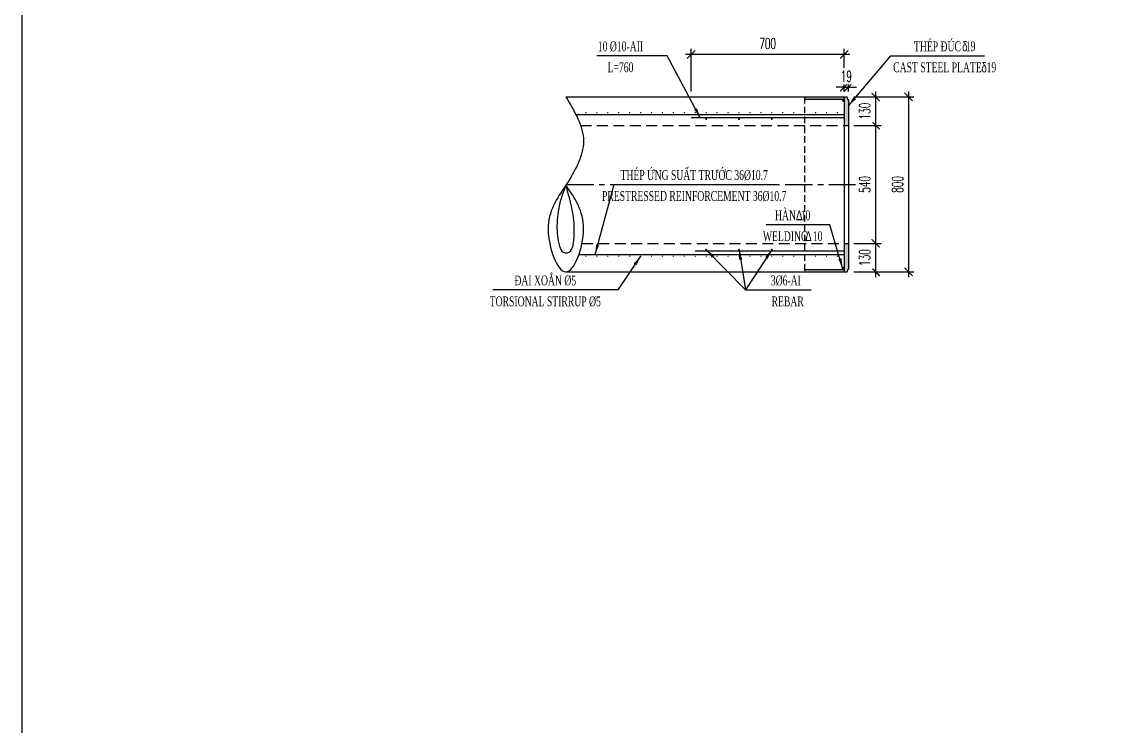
# Model space of a CAD drawing. Extents: x -687 to 808890, y -259 to 107959.
# Drawn here: x 766163 to 771179, y 79864 to 83084 of the extents above; entities that cross this region are included whole.
import ezdxf
from ezdxf.enums import TextEntityAlignment as Align

# ---------------------------------------------------------------- set-up
doc = ezdxf.new("R2010")
doc.units = 0
doc.header["$MEASUREMENT"] = 0
doc.header["$PDMODE"] = 3
doc.linetypes.add('CENTER', pattern=[2, 1.25, -0.25, 0.25, -0.25])
doc.linetypes.add('HIDDEN', pattern=[0.375, 0.25, -0.125])
doc.layers.get('0').update_dxf_attribs({"color": 3, "linetype": 'CONTINUOUS'})
doc.layers.get('DEFPOINTS').update_dxf_attribs({"linetype": 'CONTINUOUS'})
for name, color, linetype in [('Han', 7, 'CONTINUOUS'), ('Hatch', 5, 'CONTINUOUS'), ('Kich thuoc', 4, 'CONTINUOUS'), ('Net vang', 2, 'CONTINUOUS'), ('Text', 3, 'CONTINUOUS'), ('Thep chu', 1, 'CONTINUOUS'), ('Thep dai', 6, 'CONTINUOUS'), ('Tim', 8, 'CENTER')]:
    doc.layers.add(name, color=color, linetype=linetype)
doc.styles.add('Kichthuoc', font='romans.shx', dxfattribs={"width": 0.6})
doc.styles.get("Standard").update_dxf_attribs({"font": 'vntimeh.shx', "width": 0.65})
doc.styles.add('SYMBOL', font='greeks.shx', dxfattribs={"width": 0.8})
doc.dimstyles.new('Dim 250', dxfattribs={"dimscale": 250, "dimtxt": 0.2, "dimasz": 0.15, "dimexe": 0.1, "dimexo": 0.1, "dimgap": 0.1, "dimtad": 1, "dimdec": 0, "dimlfac": -1, "dimzin": 0, "dimdsep": 46, "dimtxsty": 'Kichthuoc', "dimblk": 'ARCHTICK', "dimcen": 0.1, "dimdle": 0.1, "dimclrd": 4, "dimclre": 4, "dimclrt": 3, "dimadec": 0, "dimazin": 0, "dimtfac": 1, "dimtdec": 0, "dimtix": 1, "dimtmove": 2, "dimatfit": 3, "dimfxl": 1, "dimtfill": 1, "dimtolj": 1, "dimtzin": 0, "dimarcsym": 0})
doc.dimstyles.new('Le 250', dxfattribs={"dimscale": 250, "dimtxt": 0.22, "dimasz": 0.18, "dimexe": 0.1, "dimexo": 0.2, "dimgap": 0.1, "dimtad": 1, "dimdec": 0, "dimzin": 0, "dimdsep": 46, "dimtxsty": 'Kichthuoc', "dimblk": 'ARCHTICK', "dimcen": 0, "dimdle": 0.1, "dimclrd": 2, "dimclre": 2, "dimclrt": 256, "dimadec": 0, "dimazin": 0, "dimtfac": 1, "dimtdec": 0, "dimtix": 1, "dimtmove": 2, "dimatfit": 3, "dimfxl": 1, "dimtolj": 1, "dimtzin": 0, "dimarcsym": 0})

# ---------------------------------------------------------------- blocks, each defined once
blk = doc.blocks.new('_ArchTick')
at = {"color": 0, "linetype": 'ByBlock', "const_width": 0.15}
blk.add_lwpolyline([(-0.5, -0.5), (0.5, 0.5)], dxfattribs=at)
blk = doc.blocks.new('*D108')
at = {"layer": 'DEFPOINTS', "color": 0}
for p in [(769222.2, 82935.6), (769222.2, 82741.2), (769922.2, 82741.2)]:
    blk.add_point(p, dxfattribs=at)
at = {"layer": 'Kich thuoc', "color": 4, "lineweight": -2}
for p, q in [((769947.2, 82935.6), (769197.2, 82935.6)), ((769222.2, 82766.2), (769222.2, 82960.6)), ((769922.2, 82766.2), (769922.2, 82960.6))]:
    blk.add_line(p, q, dxfattribs=at)
at = {"layer": 'Kich thuoc', "color": 4, "lineweight": -2, "xscale": 37.5, "yscale": 37.5, "zscale": 37.5, "rotation": 180}
blk.add_blockref('_ArchTick', (769222.2, 82935.6), dxfattribs=at)
at = {"layer": 'Kich thuoc', "color": 4, "lineweight": -2, "xscale": 37.5, "yscale": 37.5, "zscale": 37.5}
blk.add_blockref('_ArchTick', (769922.2, 82935.6), dxfattribs=at)
at = {"layer": 'Kich thuoc', "color": 3, "insert": (769572.2, 82985.6), "char_height": 50, "attachment_point": 5, "style": 'Kichthuoc', "bg_fill": 3, "box_fill_scale": 1.25, "bg_fill_color": 9, "bg_fill_true_color": 13158600, "bg_fill_transparency": 8319748}
blk.add_mtext('\\A1;700', dxfattribs=at)
blk = doc.blocks.new('*D109')
at = {"layer": 'DEFPOINTS', "color": 0}
for p in [(769922.2, 82741.2), (769941.2, 82741.2)]:
    blk.add_point(p, dxfattribs=at)
at = {"layer": 'Kich thuoc', "color": 4, "lineweight": -2}
for p, q in [((769922.2, 82785.6), (769884.7, 82785.6)), ((769922.2, 82766.2), (769922.2, 82810.6)), ((769922.2, 82785.6), (769941.2, 82785.6)), ((769941.2, 82766.2), (769941.2, 82810.6)), ((769941.2, 82785.6), (769978.7, 82785.6))]:
    blk.add_line(p, q, dxfattribs=at)
at = {"layer": 'Kich thuoc', "color": 4, "lineweight": -2, "xscale": 37.5, "yscale": 37.5, "zscale": 37.5}
blk.add_blockref('_ArchTick', (769922.2, 82785.6), dxfattribs=at)
at = {"layer": 'Kich thuoc', "color": 4, "lineweight": -2, "xscale": 37.5, "yscale": 37.5, "zscale": 37.5, "rotation": 180}
blk.add_blockref('_ArchTick', (769941.2, 82785.6), dxfattribs=at)
at = {"layer": 'Kich thuoc', "color": 3, "insert": (769931.7, 82835.6), "char_height": 50, "attachment_point": 5, "style": 'Kichthuoc', "bg_fill": 3, "box_fill_scale": 1.25, "bg_fill_color": 9, "bg_fill_true_color": 13158600, "bg_fill_transparency": 16411888}
blk.add_mtext('\\A1;19', dxfattribs=at)
at = {"layer": 'DEFPOINTS', "color": 0}
blk.add_point((769941.2, 82785.6), dxfattribs=at)
blk = doc.blocks.new('*D110')
at = {"layer": 'DEFPOINTS', "color": 0}
for p in [(769941.2, 82071.2), (769941.2, 81941.2)]:
    blk.add_point(p, dxfattribs=at)
at = {"layer": 'Kich thuoc', "color": 4, "lineweight": -2}
for p, q in [((769966.2, 82071.2), (770091.2, 82071.2)), ((770066.2, 81916.2), (770066.2, 82096.2)), ((769966.2, 81941.2), (770091.2, 81941.2))]:
    blk.add_line(p, q, dxfattribs=at)
at = {"layer": 'Kich thuoc', "color": 4, "lineweight": -2, "xscale": 37.5, "yscale": 37.5, "zscale": 37.5}
for p, rotation in [((770066.2, 82071.2), 90), ((770066.2, 81941.2), 270)]:
    blk.add_blockref('_ArchTick', p, dxfattribs=dict(at, rotation=rotation))
at = {"layer": 'Kich thuoc', "color": 3, "insert": (770016.2, 82006.2), "char_height": 50, "attachment_point": 5, "rotation": 90, "style": 'Kichthuoc', "bg_fill": 3, "box_fill_scale": 1.25, "bg_fill_color": 9, "bg_fill_true_color": 13158600, "bg_fill_transparency": 16411888}
blk.add_mtext('\\A1;130', dxfattribs=at)
at = {"layer": 'DEFPOINTS', "color": 0}
blk.add_point((770066.2, 82071.2), dxfattribs=at)
blk = doc.blocks.new('*D111')
at = {"layer": 'DEFPOINTS', "color": 0}
for p in [(769941.2, 82741.2), (769941.2, 81941.2), (770216.2, 81941.2)]:
    blk.add_point(p, dxfattribs=at)
at = {"layer": 'Kich thuoc', "color": 4, "lineweight": -2}
for p, q in [((769966.2, 82741.2), (770241.2, 82741.2)), ((770216.2, 82766.2), (770216.2, 81916.2)), ((769966.2, 81941.2), (770241.2, 81941.2))]:
    blk.add_line(p, q, dxfattribs=at)
at = {"layer": 'Kich thuoc', "color": 4, "lineweight": -2, "xscale": 37.5, "yscale": 37.5, "zscale": 37.5}
for p, rotation in [((770216.2, 82741.2), 90), ((770216.2, 81941.2), 270)]:
    blk.add_blockref('_ArchTick', p, dxfattribs=dict(at, rotation=rotation))
at = {"layer": 'Kich thuoc', "color": 3, "insert": (770166.2, 82341.2), "char_height": 50, "attachment_point": 5, "rotation": 90, "style": 'Kichthuoc', "bg_fill": 3, "box_fill_scale": 1.25, "bg_fill_color": 9, "bg_fill_true_color": 13158600, "bg_fill_transparency": 11732736}
blk.add_mtext('\\A1;800', dxfattribs=at)
blk = doc.blocks.new('*D112')
at = {"layer": 'DEFPOINTS', "color": 0}
for p in [(769941.2, 82611.2), (770066.2, 82611.2), (769941.2, 82071.2)]:
    blk.add_point(p, dxfattribs=at)
at = {"layer": 'Kich thuoc', "color": 4, "lineweight": -2}
for p, q in [((770066.2, 82046.2), (770066.2, 82636.2)), ((769966.2, 82611.2), (770091.2, 82611.2)), ((769966.2, 82071.2), (770091.2, 82071.2))]:
    blk.add_line(p, q, dxfattribs=at)
at = {"layer": 'Kich thuoc', "color": 4, "lineweight": -2, "xscale": 37.5, "yscale": 37.5, "zscale": 37.5}
for p, rotation in [((770066.2, 82611.2), 90), ((770066.2, 82071.2), 270)]:
    blk.add_blockref('_ArchTick', p, dxfattribs=dict(at, rotation=rotation))
at = {"layer": 'Kich thuoc', "color": 3, "insert": (770016.2, 82341.2), "char_height": 50, "attachment_point": 5, "rotation": 90, "style": 'Kichthuoc', "bg_fill": 3, "box_fill_scale": 1.25, "bg_fill_color": 9, "bg_fill_true_color": 13158600, "bg_fill_transparency": 16411372}
blk.add_mtext('\\A1;540', dxfattribs=at)
blk = doc.blocks.new('*D113')
at = {"layer": 'DEFPOINTS', "color": 0}
for p in [(769941.2, 82741.2), (769941.2, 82611.2)]:
    blk.add_point(p, dxfattribs=at)
at = {"layer": 'Kich thuoc', "color": 4, "lineweight": -2}
for p, q in [((769966.2, 82741.2), (770091.2, 82741.2)), ((770066.2, 82586.2), (770066.2, 82766.2)), ((769966.2, 82611.2), (770091.2, 82611.2))]:
    blk.add_line(p, q, dxfattribs=at)
at = {"layer": 'Kich thuoc', "color": 4, "lineweight": -2, "xscale": 37.5, "yscale": 37.5, "zscale": 37.5}
for p, rotation in [((770066.2, 82741.2), 90), ((770066.2, 82611.2), 270)]:
    blk.add_blockref('_ArchTick', p, dxfattribs=dict(at, rotation=rotation))
at = {"layer": 'Kich thuoc', "color": 3, "insert": (770016.2, 82676.2), "char_height": 50, "attachment_point": 5, "rotation": 90, "style": 'Kichthuoc', "bg_fill": 3, "box_fill_scale": 1.25, "bg_fill_color": 9, "bg_fill_true_color": 13158600, "bg_fill_transparency": 80}
blk.add_mtext('\\A1;130', dxfattribs=at)
at = {"layer": 'DEFPOINTS', "color": 0}
blk.add_point((770066.2, 82741.2), dxfattribs=at)

msp = doc.modelspace()

# ---------------------------------------------------------------- hatches: boundary and pattern name
at = {"layer": 'Hatch'}
h = msp.add_hatch(color=256, dxfattribs=at)
h.paths.add_polyline_path([(769922.2, 82741.2), (769741.2, 82741.2), (769741.2, 82731.2), (769922.2, 82731.2)])
h.paths.add_polyline_path([(769941.2, 82729.2), (769939.4, 82729.2), (769935.2, 82741.2), (769922.2, 82741.2), (769922.2, 82611.2), (769941.2, 82611.2)])
h = msp.add_hatch(color=256, dxfattribs=at)
h.paths.add_polyline_path([(769941.2, 82071.2), (769922.2, 82071.2), (769922.2, 81941.2), (769935.2, 81941.2), (769939.4, 81953.2), (769941.2, 81953.2)])
h.paths.add_polyline_path([(769922.2, 81951.2), (769741.2, 81951.2), (769741.2, 81941.2), (769922.2, 81941.2)])

# ---------------------------------------------------------------- linework, layer by layer
at = {"const_width": 4.5}
for points in [[(769288.9, 82640, 1), (769293.4, 82640, 1)], [(769438.9, 82640, 1), (769443.4, 82640, 1)], [(769588.9, 82640, 1), (769593.4, 82640, 1)], [(769288.9, 82042.4, -1), (769293.4, 82042.4, -1)], [(769438.9, 82042.4, -1), (769443.4, 82042.4, -1)], [(769588.9, 82042.4, -1), (769593.4, 82042.4, -1)]]:
    msp.add_lwpolyline(points, format="xyb", close=True, dxfattribs=at)
at = {"layer": 'Hatch', "linetype": 'HIDDEN', "ltscale": 120}
msp.add_line((769741.2, 82741.2), (769741.2, 81941.2), dxfattribs=at)
at = {"layer": 'Net vang'}
for points, knots in [([(768649.3, 82741.2), (768689.7, 82674.5), (768770.4, 82541.3), (768649.7, 82328.9), (768527.9, 82168.1), (768649.6, 81830.2), (768770.5, 82166.1), (768690.2, 82279.5), (768649.3, 82337.2)], [0, 0, 0, 0, 217.550511, 435.101022, 652.651533, 862.881742, 1073.007423, 1290.557934, 1290.557934, 1290.557934, 1290.557934]), ([(768649.3, 82337.2), (768664.1, 82285.7), (768687.2, 82205.1), (768689.9, 82109.9), (768678.8, 82023), (768630.7, 82030.1), (768611.2, 82080), (768605.9, 82154.7), (768617.2, 82250.8), (768639.4, 82310.6), (768649.3, 82337.2)], [0, 0, 0, 0, 155.255889, 243.008911, 319.962243, 337.767249, 370.835349, 463.424431, 569.804282, 654.888435, 654.888435, 654.888435, 654.888435])]:
    msp.add_open_spline(points, degree=3, knots=knots, dxfattribs=at)
at = {"layer": 'Thep dai', "const_width": 3}
for points in [[(768739.7, 82669.5, 1), (768742.7, 82669.5, 1)], [(768789.7, 82669.5, 1), (768792.7, 82669.5, 1)], [(768839.7, 82669.5, 1), (768842.7, 82669.5, 1)], [(768889.7, 82669.5, 1), (768892.7, 82669.5, 1)], [(768939.7, 82669.5, 1), (768942.7, 82669.5, 1)], [(768989.7, 82669.5, 1), (768992.7, 82669.5, 1)], [(769039.7, 82669.5, 1), (769042.7, 82669.5, 1)], [(769089.7, 82669.5, 1), (769092.7, 82669.5, 1)], [(769139.7, 82669.5, 1), (769142.7, 82669.5, 1)], [(769189.7, 82669.5, 1), (769192.7, 82669.5, 1)], [(769239.7, 82669.5, 1), (769242.7, 82669.5, 1)], [(769289.7, 82669.5, 1), (769292.7, 82669.5, 1)], [(769339.7, 82669.5, 1), (769342.7, 82669.5, 1)], [(769389.7, 82669.5, 1), (769392.7, 82669.5, 1)], [(769439.7, 82669.5, 1), (769442.7, 82669.5, 1)], [(769489.7, 82669.5, 1), (769492.7, 82669.5, 1)], [(769539.7, 82669.5, 1), (769542.7, 82669.5, 1)], [(769589.7, 82669.5, 1), (769592.7, 82669.5, 1)], [(769639.7, 82669.5, 1), (769642.7, 82669.5, 1)], [(769689.7, 82669.5, 1), (769692.7, 82669.5, 1)], [(769739.7, 82669.5, 1), (769742.7, 82669.5, 1)], [(769789.7, 82669.5, 1), (769792.7, 82669.5, 1)], [(769839.7, 82669.5, 1), (769842.7, 82669.5, 1)], [(769889.7, 82669.5, 1), (769892.7, 82669.5, 1)], [(768739.7, 82012.8, -1), (768742.7, 82012.8, -1)], [(768789.7, 82012.8, -1), (768792.7, 82012.8, -1)], [(768839.7, 82012.8, -1), (768842.7, 82012.8, -1)], [(768889.7, 82012.8, -1), (768892.7, 82012.8, -1)], [(768939.7, 82012.8, -1), (768942.7, 82012.8, -1)], [(768989.7, 82012.8, -1), (768992.7, 82012.8, -1)], [(769039.7, 82012.8, -1), (769042.7, 82012.8, -1)], [(769089.7, 82012.8, -1), (769092.7, 82012.8, -1)], [(769139.7, 82012.8, -1), (769142.7, 82012.8, -1)], [(769189.7, 82012.8, -1), (769192.7, 82012.8, -1)], [(769239.7, 82012.8, -1), (769242.7, 82012.8, -1)], [(769289.7, 82012.8, -1), (769292.7, 82012.8, -1)], [(769339.7, 82012.8, -1), (769342.7, 82012.8, -1)], [(769389.7, 82012.8, -1), (769392.7, 82012.8, -1)], [(769439.7, 82012.8, -1), (769442.7, 82012.8, -1)], [(769489.7, 82012.8, -1), (769492.7, 82012.8, -1)], [(769539.7, 82012.8, -1), (769542.7, 82012.8, -1)], [(769589.7, 82012.8, -1), (769592.7, 82012.8, -1)], [(769639.7, 82012.8, -1), (769642.7, 82012.8, -1)], [(769689.7, 82012.8, -1), (769692.7, 82012.8, -1)], [(769739.7, 82012.8, -1), (769742.7, 82012.8, -1)], [(769789.7, 82012.8, -1), (769792.7, 82012.8, -1)], [(769839.7, 82012.8, -1), (769842.7, 82012.8, -1)], [(769889.7, 82012.8, -1), (769892.7, 82012.8, -1)]]:
    msp.add_lwpolyline(points, format="xyb", close=True, dxfattribs=at)

# ---------------------------------------------------------------- texts
at = {"layer": 'Text', "width": 0.65}
for s, p in [('10 %%C10-aii', (768899.2, 82950)), ('thÐp ®óc  19', (770381.7, 82950)), ('l=760', (768899.2, 82854.4)), ('cast steel plate  19', (770381.7, 82854.4)), ('thÐp øng suÊt tr\xadíc 36%%c10.7', (769236.3, 82361.5)), ('prestressed reinforcement 36%%c10.7', (769236.3, 82265.9)), ('hµn  10', (769686.6, 82177.3)), ('welding  10', (769686.6, 82081.6)), ('®ai xo¾n %%C5', (768555.4, 81879.4)), ('3%%C6-ai', (769655.4, 81879.4)), ('torsional stirrup %%C5', (768555.4, 81783.7)), ('rebar', (769663.8, 81783.7))]:
    msp.add_text(s, height=45, dxfattribs=at).set_placement(p, align=Align.CENTER)
at = {"layer": 'Text', "style": 'SYMBOL', "width": 0.75}
for s, p in [('d', (770461.3, 82950)), ('d', (770549.3, 82853.3)), ('D', (769701.5, 82177.3)), ('D', (769743.2, 82081.6))]:
    msp.add_text(s, height=45, dxfattribs=at).set_placement(p)

# ---------------------------------------------------------------- leaders
at = {"layer": 'Kich thuoc'}
for points, override in [([(769264, 82646.2), (769112.8, 82929.7), (768791.2, 82929.7)], {"dimtad": 0}), ([(769941.2, 82701), (770135.3, 82929.7), (770564.1, 82929.7)], {"dimtad": 0}), ([(768783.2, 82021.2), (768870.1, 82341.2), (769616.7, 82341.2)], {"dimtad": 0}), ([(769915.1, 81958.3), (769856.9, 82156.9), (769566.1, 82156.9)], {"dimtad": 0}), ([(769291.2, 82042.4), (769470.7, 81859), (769771.1, 81859)], {"dimgap": 0.1, "dimtad": 0}), ([(769441.2, 82042.4), (769470.7, 81859)], {"dimtad": 0}), ([(769591.2, 82042.4), (769470.7, 81859)], {"dimtad": 0}), ([(768991.2, 82012.8), (768887.6, 81859), (768316.2, 81859)], {"dimgap": 0.1, "dimtad": 0})]:
    msp.add_leader(points, dimstyle='Le 250', override=override, dxfattribs=at)

# ---------------------------------------------------------------- next in the draw order: dimensions: what is measured, and where the dimension line sits
dim = msp.add_linear_dim(base=(769222.2, 82935.6), p1=(769922.2, 82741.2), p2=(769222.2, 82741.2), dimstyle='Dim 250', dxfattribs=at)
dim.commit()
dim.dimension.update_dxf_attribs({"geometry": '*D108', "text_midpoint": (769572.2, 82985.6)})
dim = msp.add_linear_dim(base=(770066.2, 82071.2), p1=(769941.2, 81941.2), p2=(769941.2, 82071.2), angle=90, dimstyle='Dim 250', dxfattribs=at)
dim.commit()
dim.dimension.update_dxf_attribs({"geometry": '*D110', "text_midpoint": (770016.2, 82006.2)})

# ---------------------------------------------------------------- next in the draw order: dimensions: what is measured, and where the dimension line sits
dim = msp.add_linear_dim(base=(769941.2, 82785.6), p1=(769922.2, 82741.2), p2=(769941.2, 82741.2), dimstyle='Dim 250', dxfattribs=at)
dim.commit()
dim.dimension.update_dxf_attribs({"geometry": '*D109', "text_midpoint": (769931.7, 82835.6)})

# ---------------------------------------------------------------- next in the draw order: dimensions: what is measured, and where the dimension line sits
dim = msp.add_linear_dim(base=(770216.2, 81941.2), p1=(769941.2, 82741.2), p2=(769941.2, 81941.2), angle=90, dimstyle='Dim 250', dxfattribs=at)
dim.commit()
dim.dimension.update_dxf_attribs({"geometry": '*D111', "text_midpoint": (770166.2, 82341.2)})

# ---------------------------------------------------------------- next in the draw order: hatches: boundary and pattern name
at = {"layer": 'Han'}
msp.add_hatch(color=256, dxfattribs=at).paths.add_polyline_path([(769922.2, 81951.2), (769912.2, 81951.2, -0.414214), (769922.2, 81961.2)])

# ---------------------------------------------------------------- next in the draw order: linework, layer by layer
for p, q in [((768650.3, 81941.2), (769935.2, 81941.2)), ((769741.2, 81951.2), (769922.2, 81951.2)), ((769939.4, 81953.2), (769935.2, 81941.2)), ((769939.4, 81953.2), (769941.2, 81953.2))]:
    msp.add_line(p, q)
msp.add_arc((769922.2, 81951.2), 10, 90, 180, dxfattribs=at)

# ---------------------------------------------------------------- next in the draw order: dimensions: what is measured, and where the dimension line sits
at = {"layer": 'Kich thuoc'}
dim = msp.add_linear_dim(base=(770066.2, 82611.2), p1=(769941.2, 82071.2), p2=(769941.2, 82611.2), angle=90, dimstyle='Dim 250', dxfattribs=at)
dim.commit()
dim.dimension.update_dxf_attribs({"geometry": '*D112', "text_midpoint": (770016.2, 82341.2)})

# ---------------------------------------------------------------- next in the draw order: linework, layer by layer
at = {"layer": 'Net vang', "linetype": 'HIDDEN', "ltscale": 200}
msp.add_line((768723.1, 82071.2), (769941.2, 82071.2), dxfattribs=at)
at = {"layer": 'Thep chu'}
msp.add_line((768709.8, 82021.2), (769922.2, 82021.2), dxfattribs=at)
at = {"layer": 'Thep dai'}
msp.add_line((769922.2, 82036.2), (769241.2, 82036.2), dxfattribs=at)
at = {"layer": 'Tim', "ltscale": 100}
msp.add_line((768651.9, 82341.2), (769974.5, 82341.2), dxfattribs=at)

# ---------------------------------------------------------------- next in the draw order: dimensions: what is measured, and where the dimension line sits
at = {"layer": 'Kich thuoc'}
dim = msp.add_linear_dim(base=(770066.2, 82741.2), p1=(769941.2, 82611.2), p2=(769941.2, 82741.2), angle=90, dimstyle='Dim 250', dxfattribs=at)
dim.commit()
dim.dimension.update_dxf_attribs({"geometry": '*D113', "text_midpoint": (770016.2, 82676.2)})

# ---------------------------------------------------------------- next in the draw order: hatches: boundary and pattern name
at = {"layer": 'Han'}
msp.add_hatch(color=256, dxfattribs=at).paths.add_polyline_path([(769922.2, 82731.2), (769912.2, 82731.2, 0.414214), (769922.2, 82721.2)])

# ---------------------------------------------------------------- next in the draw order: linework, layer by layer
for p, q in [((768649.3, 82741.2), (769935.2, 82741.2)), ((769741.2, 82731.2), (769922.2, 82731.2)), ((769922.2, 82741.2), (769922.2, 81941.2)), ((769939.4, 82729.2), (769935.2, 82741.2)), ((769939.4, 82729.2), (769941.2, 82729.2)), ((769941.2, 82729.2), (769941.2, 81953.2))]:
    msp.add_line(p, q)
msp.add_arc((769922.2, 82731.2), 10, 180, 270, dxfattribs=at)
at = {"layer": 'Net vang', "linetype": 'HIDDEN', "ltscale": 200}
msp.add_line((768716.8, 82611.2), (769941.2, 82611.2), dxfattribs=at)
at = {"layer": 'Thep chu'}
msp.add_line((768695.1, 82661.2), (769922.2, 82661.2), dxfattribs=at)
msp.add_lwpolyline([(766162.6, 62222.1), (778989.8, 62222.1), (778989.8, 106614), (766162.6, 106614)], close=True, dxfattribs=at)
at = {"layer": 'Thep dai'}
msp.add_line((769922.2, 82646.2), (769222.2, 82646.2), dxfattribs=at)

doc.saveas('drawing.dxf')
